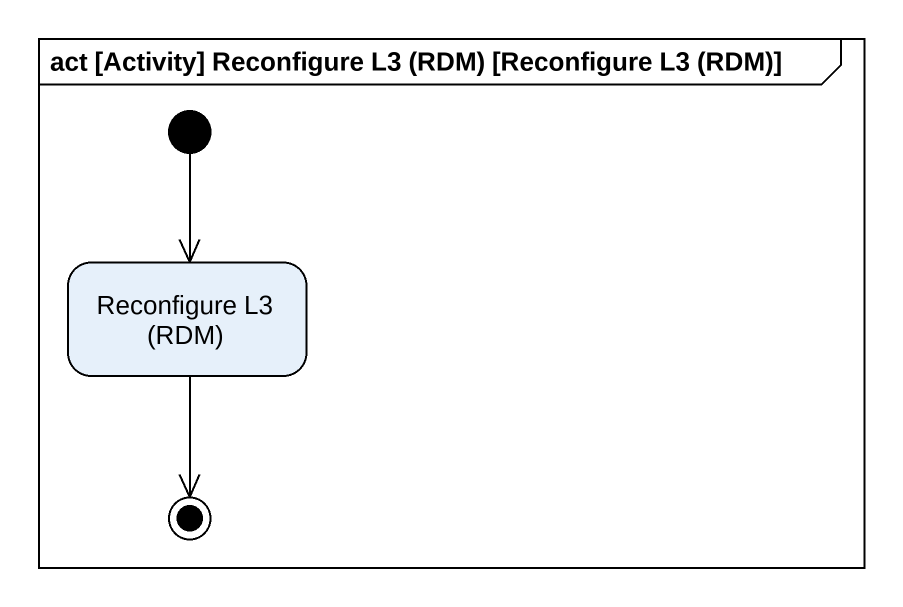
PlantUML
@startuml
mainframe act [Activity] Reconfigure L3 (RDM) [Reconfigure L3 (RDM)]
hide empty description
state "Reconfigure L3 (RDM)" as Reconfigure_L3_RDM
[*] --> Reconfigure_L3_RDM
Reconfigure_L3_RDM --> [*]
@enduml
